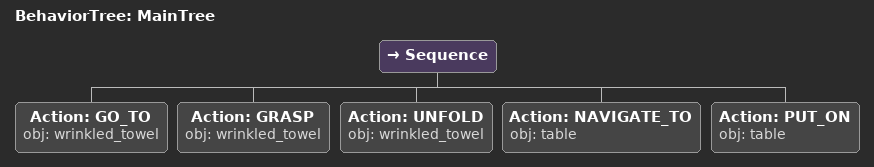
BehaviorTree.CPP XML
<root main_tree_to_execute="MainTree">
  <BehaviorTree ID="MainTree">
    <Sequence>
      <!-- Go to wrinkled_towel -->
      <Action ID="GO_TO" obj="wrinkled_towel" />
      <!-- Grasp wrinkled_towel -->
      <Action ID="GRASP" obj="wrinkled_towel" />
      <!-- Unfold wrinkled_towel -->
      <Action ID="UNFOLD" obj="wrinkled_towel" />
      <!-- Navigate to table -->
      <Action ID="NAVIGATE_TO" obj="table" />
      <!-- Put on table -->
      <Action ID="PUT_ON" obj="table" />
    </Sequence>
  </BehaviorTree>
</root>
